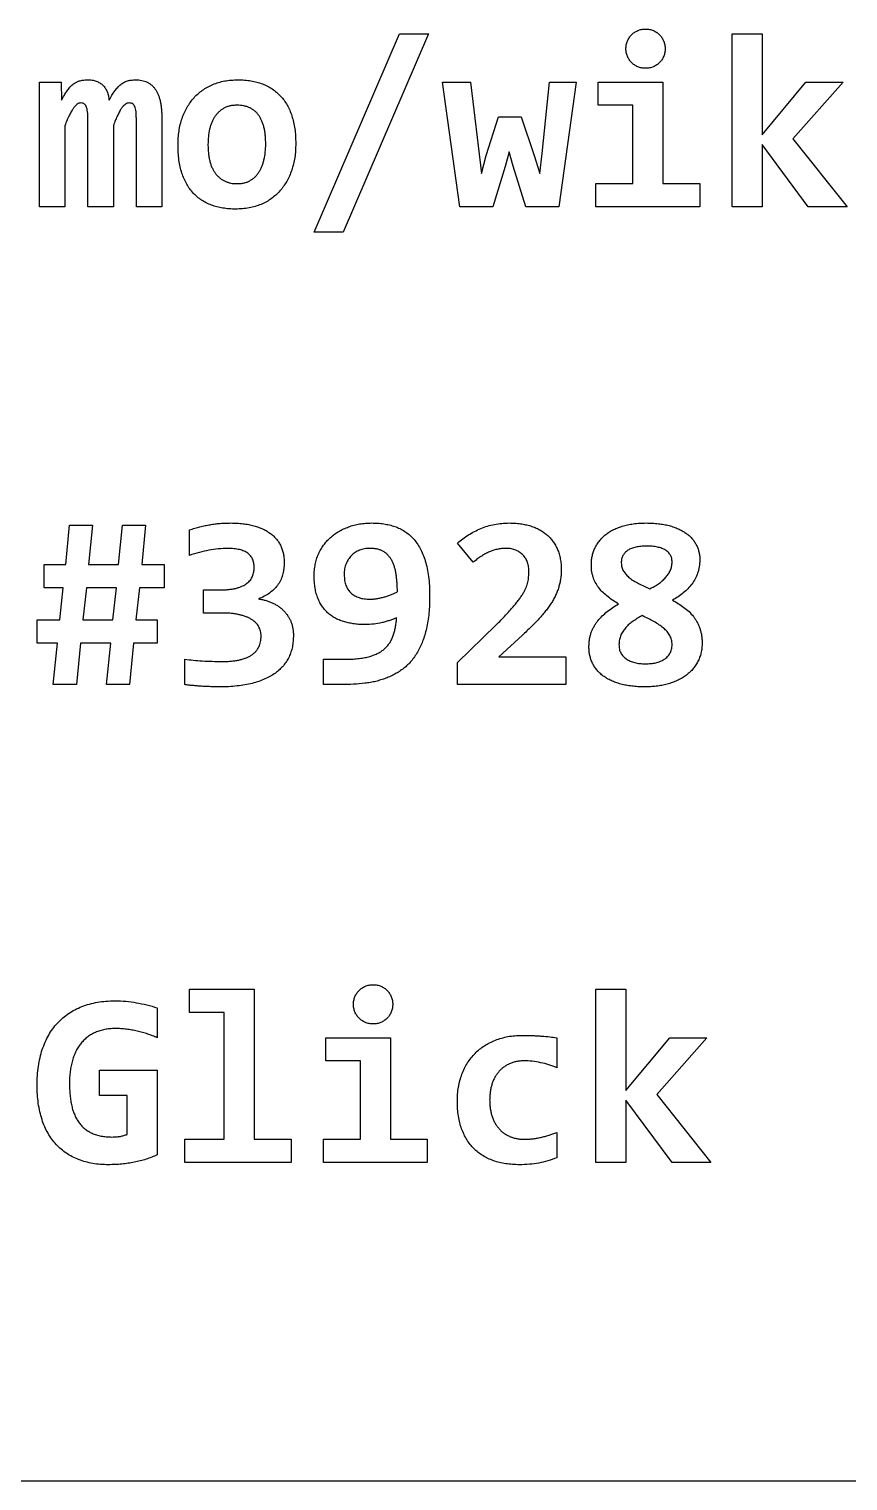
# Model space of a CAD drawing. Header units: inches. Extents: x -5.1 to 5.1, y -2.5 to 2.
# Drawn here: x 1.707 to 2.35, y -1.954 to -0.815 of the extents above; entities that cross this region are included whole.
import ezdxf

# ---------------------------------------------------------------- set-up
doc = ezdxf.new("R2010")
doc.units = ezdxf.units.IN
doc.header["$MEASUREMENT"] = 0

msp = doc.modelspace()

# ---------------------------------------------------------------- linework, layer by layer
at = {"color": 7, "linetype": 'Continuous', "lineweight": 25}
for p, q in [((1.9312, -0.974), (1.9982, -0.8182)), ((2.0209, -0.8182), (1.9538, -0.974)), ((1.9982, -0.8182), (2.0209, -0.8182)), ((2.2591, -0.954), (2.2591, -0.8182)), ((2.2591, -0.8182), (2.2826, -0.8182)), ((2.2826, -0.8182), (2.2826, -0.8977)), ((1.7156, -0.954), (1.7156, -0.8562)), ((1.7156, -0.8562), (1.7327, -0.8562)), ((1.7327, -0.8562), (1.733, -0.8705)), ((2.0453, -0.954), (2.0317, -0.8562)), ((2.0317, -0.8562), (2.0539, -0.8562)), ((2.0539, -0.8562), (2.0623, -0.9278)), ((2.1099, -0.9122), (2.1157, -0.8562)), ((2.1157, -0.8562), (2.1368, -0.8562)), ((2.1368, -0.8562), (2.1232, -0.954)), ((2.154, -0.8743), (2.154, -0.8562)), ((2.154, -0.8562), (2.2047, -0.8562)), ((2.2047, -0.8562), (2.2047, -0.9359)), ((2.2826, -0.8977), (2.317, -0.8562)), ((2.3462, -0.8562), (2.3068, -0.9008)), ((2.317, -0.8562), (2.3462, -0.8562)), ((2.1812, -0.8743), (2.154, -0.8743)), ((2.1812, -0.9359), (2.1812, -0.8743)), ((1.7536, -0.954), (1.7536, -0.8872)), ((1.7917, -0.954), (1.7917, -0.8872)), ((1.8116, -0.8839), (1.8116, -0.954)), ((2.0662, -0.9139), (2.0758, -0.8834)), ((2.0758, -0.8834), (2.0936, -0.8834)), ((2.0936, -0.8834), (2.1037, -0.9137)), ((1.7355, -0.8904), (1.7355, -0.954)), ((1.7736, -0.8904), (1.7736, -0.954)), ((2.0842, -0.911), (2.0811, -0.9224)), ((2.0873, -0.9221), (2.0842, -0.911)), ((2.3188, -0.954), (2.2826, -0.9052)), ((2.2826, -0.9052), (2.2826, -0.954)), ((2.3068, -0.9008), (2.3493, -0.954)), ((2.0623, -0.9278), (2.0662, -0.9139)), ((2.0811, -0.9224), (2.0713, -0.954)), ((2.0973, -0.954), (2.0873, -0.9221)), ((2.1037, -0.9137), (2.1081, -0.928)), ((2.1081, -0.928), (2.1099, -0.9122)), ((2.1522, -0.954), (2.1522, -0.9359)), ((2.1522, -0.9359), (2.1812, -0.9359)), ((2.2047, -0.9359), (2.2337, -0.9359)), ((2.2337, -0.9359), (2.2337, -0.954)), ((1.7355, -0.954), (1.7156, -0.954)), ((1.7736, -0.954), (1.7536, -0.954)), ((1.8116, -0.954), (1.7917, -0.954)), ((2.0713, -0.954), (2.0453, -0.954)), ((2.1232, -0.954), (2.0973, -0.954)), ((2.2337, -0.954), (2.1522, -0.954)), ((2.2826, -0.954), (2.2591, -0.954)), ((2.3493, -0.954), (2.3188, -0.954)), ((1.9538, -0.974), (1.9312, -0.974)), ((1.7362, -1.2348), (1.7391, -1.204)), ((1.7391, -1.204), (1.7572, -1.204)), ((1.7572, -1.204), (1.7542, -1.2348)), ((1.7777, -1.2348), (1.7808, -1.204)), ((1.7808, -1.204), (1.7989, -1.204)), ((1.7989, -1.204), (1.7958, -1.2348)), ((1.8333, -1.2276), (1.8333, -1.2077)), ((2.0559, -1.233), (2.0435, -1.218)), ((1.7192, -1.253), (1.7192, -1.2348)), ((1.7192, -1.2348), (1.7362, -1.2348)), ((1.7542, -1.2348), (1.7777, -1.2348)), ((1.7958, -1.2348), (1.8134, -1.2348)), ((1.8134, -1.2348), (1.8134, -1.253)), ((1.7343, -1.253), (1.7192, -1.253)), ((1.7315, -1.2783), (1.7343, -1.253)), ((1.7524, -1.253), (1.7497, -1.2783)), ((1.776, -1.253), (1.7524, -1.253)), ((1.7732, -1.2783), (1.776, -1.253)), ((1.7941, -1.253), (1.7913, -1.2783)), ((1.8134, -1.253), (1.7941, -1.253)), ((1.8442, -1.2729), (1.8442, -1.2548)), ((1.8442, -1.2548), (1.8574, -1.2548)), ((1.8583, -1.2729), (1.8442, -1.2729)), ((1.7138, -1.2964), (1.7138, -1.2783)), ((1.7138, -1.2783), (1.7315, -1.2783)), ((1.7497, -1.2783), (1.7732, -1.2783)), ((1.7913, -1.2783), (1.808, -1.2783)), ((1.808, -1.2783), (1.808, -1.2964)), ((1.9956, -1.2789), (1.9958, -1.2765)), ((2.0435, -1.3116), (2.0736, -1.2824)), ((1.7298, -1.2964), (1.7138, -1.2964)), ((1.7264, -1.329), (1.7298, -1.2964)), ((1.7478, -1.2964), (1.7446, -1.329)), ((1.7715, -1.2964), (1.7478, -1.2964)), ((1.7681, -1.329), (1.7715, -1.2964)), ((1.7895, -1.2964), (1.7862, -1.329)), ((1.808, -1.2964), (1.7895, -1.2964)), ((2.0945, -1.2903), (2.0761, -1.3073)), ((1.8297, -1.329), (1.8297, -1.3091)), ((1.9384, -1.329), (1.9384, -1.3091)), ((1.9384, -1.3091), (1.9553, -1.3091)), ((2.0761, -1.3073), (2.1286, -1.3073)), ((2.1286, -1.3073), (2.1286, -1.329)), ((2.0435, -1.329), (2.0435, -1.3116)), ((1.7446, -1.329), (1.7264, -1.329)), ((1.7862, -1.329), (1.7681, -1.329)), ((1.9528, -1.329), (1.9384, -1.329)), ((2.1286, -1.329), (2.0435, -1.329)), ((1.8333, -1.5863), (1.8333, -1.5682)), ((1.8333, -1.5682), (1.8841, -1.5682)), ((1.8841, -1.5682), (1.8841, -1.6859)), ((2.1522, -1.704), (2.1522, -1.5682)), ((2.1522, -1.5682), (2.1757, -1.5682)), ((2.1757, -1.5682), (2.1757, -1.6477)), ((1.808, -1.5827), (1.808, -1.6062)), ((1.8605, -1.5863), (1.8333, -1.5863)), ((1.8605, -1.6859), (1.8605, -1.5863)), ((1.9402, -1.6243), (1.9402, -1.6062)), ((1.9402, -1.6062), (1.9909, -1.6062)), ((1.9909, -1.6062), (1.9909, -1.6859)), ((2.1214, -1.6062), (2.1214, -1.6298)), ((2.1757, -1.6477), (2.2101, -1.6062)), ((2.2393, -1.6062), (2.1999, -1.6508)), ((2.2101, -1.6062), (2.2393, -1.6062)), ((1.9674, -1.6243), (1.9402, -1.6243)), ((1.9674, -1.6859), (1.9674, -1.6243)), ((1.7627, -1.6515), (1.7627, -1.6316)), ((1.7627, -1.6316), (1.808, -1.6316)), ((1.808, -1.6316), (1.808, -1.698)), ((1.7844, -1.6515), (1.7627, -1.6515)), ((1.7844, -1.6821), (1.7844, -1.6515)), ((2.1999, -1.6508), (2.2424, -1.704)), ((2.212, -1.704), (2.1757, -1.6552)), ((2.1757, -1.6552), (2.1757, -1.704)), ((1.8297, -1.704), (1.8297, -1.6859)), ((1.8297, -1.6859), (1.8605, -1.6859)), ((1.8841, -1.6859), (1.913, -1.6859)), ((1.913, -1.6859), (1.913, -1.704)), ((1.9384, -1.704), (1.9384, -1.6859)), ((1.9384, -1.6859), (1.9674, -1.6859)), ((1.9909, -1.6859), (2.0199, -1.6859)), ((2.0199, -1.6859), (2.0199, -1.704)), ((2.1214, -1.6805), (2.1214, -1.7004)), ((1.913, -1.704), (1.8297, -1.704)), ((2.0199, -1.704), (1.9384, -1.704)), ((2.1757, -1.704), (2.1522, -1.704)), ((2.2424, -1.704), (2.212, -1.704)), ((-5.1181, -1.954), (5.1181, -1.954))]:
    msp.add_line(p, q, dxfattribs=at)
for points, knots in [([(2.1757, -0.83), (2.1758, -0.829), (2.1759, -0.8269), (2.1768, -0.824), (2.1782, -0.8213), (2.18, -0.819), (2.1824, -0.8171), (2.185, -0.8157), (2.188, -0.8147), (2.1901, -0.8146), (2.1912, -0.8146)], [0, 0, 0, 0, 0.128577, 0.252675, 0.375042, 0.495938, 0.618304, 0.741218, 0.868996, 1, 1, 1, 1]), ([(2.1912, -0.8146), (2.1922, -0.8146), (2.1943, -0.8147), (2.1973, -0.8157), (2.1999, -0.8171), (2.2022, -0.819), (2.2041, -0.8213), (2.2054, -0.824), (2.2064, -0.8269), (2.2065, -0.829), (2.2065, -0.83)], [0, 0, 0, 0, 0.131581, 0.256572, 0.380027, 0.501141, 0.623305, 0.746211, 0.870857, 1, 1, 1, 1]), ([(2.1912, -0.8453), (2.1901, -0.8453), (2.188, -0.8452), (2.185, -0.8443), (2.1824, -0.8428), (2.18, -0.841), (2.1782, -0.8386), (2.1768, -0.836), (2.1759, -0.8331), (2.1758, -0.831), (2.1757, -0.83)], [0, 0, 0, 0, 0.1314396, 0.2593073, 0.3831869, 0.5044849, 0.6248743, 0.7476478, 0.872159, 1, 1, 1, 1]), ([(2.2065, -0.83), (2.2065, -0.831), (2.2064, -0.8331), (2.2054, -0.836), (2.2041, -0.8387), (2.2022, -0.8409), (2.1999, -0.8428), (2.1973, -0.8443), (2.1943, -0.8452), (2.1922, -0.8453), (2.1912, -0.8453)], [0, 0, 0, 0, 0.12841, 0.253475, 0.376795, 0.498463, 0.61848, 0.74291, 0.867976, 1, 1, 1, 1]), ([(1.733, -0.8705), (1.7337, -0.8691), (1.735, -0.8666), (1.7371, -0.8632), (1.7393, -0.8603), (1.7416, -0.8581), (1.7441, -0.8564), (1.7468, -0.8552), (1.7498, -0.8545), (1.7519, -0.8545), (1.753, -0.8544)], [0, 0, 0, 0, 0.165008, 0.310217, 0.439364, 0.557353, 0.66628, 0.771185, 0.880546, 1, 1, 1, 1]), ([(1.753, -0.8544), (1.7543, -0.8544), (1.7567, -0.8545), (1.7601, -0.8553), (1.763, -0.8567), (1.7654, -0.8586), (1.7674, -0.8609), (1.7688, -0.8637), (1.7698, -0.867), (1.77, -0.8693), (1.7702, -0.8705)], [0, 0, 0, 0, 0.144906, 0.274794, 0.393133, 0.507545, 0.620955, 0.738326, 0.863684, 1, 1, 1, 1]), ([(1.7702, -0.8705), (1.7709, -0.8691), (1.7723, -0.8666), (1.7746, -0.8632), (1.7769, -0.8604), (1.7793, -0.8581), (1.7818, -0.8563), (1.7846, -0.8552), (1.7877, -0.8545), (1.7898, -0.8545), (1.7909, -0.8544)], [0, 0, 0, 0, 0.165351, 0.310595, 0.439879, 0.557136, 0.665716, 0.771469, 0.881764, 1, 1, 1, 1]), ([(1.7909, -0.8544), (1.7918, -0.8544), (1.7934, -0.8545), (1.7958, -0.8548), (1.798, -0.8554), (1.8001, -0.8562), (1.802, -0.8573), (1.8037, -0.8586), (1.8052, -0.8601), (1.8066, -0.8619), (1.8078, -0.8639), (1.8088, -0.8661), (1.8097, -0.8685), (1.8104, -0.8712), (1.8109, -0.874), (1.8113, -0.8771), (1.8115, -0.8805), (1.8116, -0.8828), (1.8116, -0.8839)], [0, 0, 0, 0, 0.062149, 0.121369, 0.177094, 0.230642, 0.282839, 0.334579, 0.386776, 0.440868, 0.497184, 0.555822, 0.618887, 0.685322, 0.757027, 0.83284, 0.913742, 1, 1, 1, 1]), ([(1.8243, -0.9057), (1.8243, -0.9038), (1.8244, -0.9001), (1.825, -0.8947), (1.826, -0.8895), (1.8274, -0.8847), (1.8292, -0.8801), (1.8314, -0.8759), (1.8339, -0.872), (1.8368, -0.8684), (1.84, -0.8652), (1.8435, -0.8625), (1.8474, -0.86), (1.8517, -0.858), (1.8562, -0.8564), (1.861, -0.8552), (1.8661, -0.8545), (1.8696, -0.8545), (1.8714, -0.8544)], [0, 0, 0, 0, 0.072058, 0.140928, 0.207308, 0.271804, 0.334188, 0.394414, 0.453043, 0.510629, 0.567916, 0.625392, 0.683139, 0.742725, 0.803883, 0.8665, 0.931886, 1, 1, 1, 1]), ([(1.8714, -0.8544), (1.8731, -0.8544), (1.8765, -0.8545), (1.8815, -0.8551), (1.8861, -0.8561), (1.8905, -0.8575), (1.8945, -0.8593), (1.8983, -0.8615), (1.9017, -0.8641), (1.9048, -0.8671), (1.9076, -0.8704), (1.91, -0.8742), (1.912, -0.8783), (1.9137, -0.8828), (1.915, -0.8877), (1.916, -0.8929), (1.9166, -0.8985), (1.9166, -0.9023), (1.9167, -0.9043)], [0, 0, 0, 0, 0.067958, 0.132642, 0.194611, 0.253903, 0.311238, 0.367638, 0.422927, 0.478784, 0.53516, 0.593104, 0.652853, 0.715229, 0.780681, 0.849739, 0.922452, 1, 1, 1, 1]), ([(1.7479, -0.8725), (1.7474, -0.8726), (1.7465, -0.8727), (1.7451, -0.8736), (1.7437, -0.8749), (1.7422, -0.8767), (1.7406, -0.8791), (1.7389, -0.8822), (1.7372, -0.8861), (1.7361, -0.8889), (1.7355, -0.8904)], [0, 0, 0, 0, 0.0576834, 0.1269076, 0.2123994, 0.3158832, 0.4420873, 0.5978795, 0.784088, 1, 1, 1, 1]), ([(1.7536, -0.8872), (1.7536, -0.8861), (1.7536, -0.8839), (1.7535, -0.8809), (1.7532, -0.8784), (1.7527, -0.8763), (1.7521, -0.8746), (1.751, -0.8734), (1.7496, -0.8726), (1.7485, -0.8726), (1.7479, -0.8725)], [0, 0, 0, 0, 0.196022, 0.364898, 0.508778, 0.629193, 0.729185, 0.815639, 0.901163, 1, 1, 1, 1]), ([(1.786, -0.8725), (1.7855, -0.8726), (1.7844, -0.8727), (1.7829, -0.8736), (1.7814, -0.8749), (1.7799, -0.8767), (1.7784, -0.8791), (1.7769, -0.8823), (1.7752, -0.8861), (1.7741, -0.8889), (1.7736, -0.8904)], [0, 0, 0, 0, 0.065798, 0.138851, 0.224592, 0.326442, 0.45028, 0.603069, 0.786762, 1, 1, 1, 1]), ([(1.7917, -0.8872), (1.7917, -0.8861), (1.7916, -0.8839), (1.7915, -0.8809), (1.7913, -0.8784), (1.7908, -0.8763), (1.7901, -0.8746), (1.7891, -0.8734), (1.7877, -0.8726), (1.7866, -0.8726), (1.786, -0.8725)], [0, 0, 0, 0, 0.1965097, 0.3658058, 0.510044, 0.6307577, 0.7309988, 0.8165991, 0.9009171, 1, 1, 1, 1]), ([(1.8707, -0.8743), (1.8697, -0.8744), (1.8678, -0.8744), (1.865, -0.8749), (1.8625, -0.8756), (1.8602, -0.8767), (1.8582, -0.878), (1.8563, -0.8796), (1.8546, -0.8813), (1.8531, -0.8834), (1.8518, -0.8855), (1.8507, -0.8879), (1.8498, -0.8905), (1.8488, -0.8941), (1.848, -0.899), (1.8479, -0.903), (1.8478, -0.9051)], [0, 0, 0, 0, 0.068134, 0.131821, 0.192056, 0.249735, 0.306198, 0.361916, 0.418375, 0.475965, 0.534659, 0.594669, 0.657398, 0.722482, 0.857817, 1, 1, 1, 1]), ([(1.8931, -0.9049), (1.8931, -0.9036), (1.8931, -0.9013), (1.8928, -0.8978), (1.8924, -0.8946), (1.8918, -0.8916), (1.8909, -0.8889), (1.89, -0.8863), (1.8888, -0.8841), (1.8875, -0.882), (1.886, -0.8802), (1.8843, -0.8786), (1.8824, -0.8773), (1.8804, -0.8762), (1.8782, -0.8754), (1.8758, -0.8748), (1.8733, -0.8744), (1.8716, -0.8744), (1.8707, -0.8743)], [0, 0, 0, 0, 0.08536, 0.165715, 0.241194, 0.311617, 0.378077, 0.440006, 0.499016, 0.555459, 0.610007, 0.662955, 0.715228, 0.768091, 0.822338, 0.878539, 0.937583, 1, 1, 1, 1]), ([(1.8695, -0.9559), (1.8678, -0.9558), (1.8644, -0.9558), (1.8595, -0.9551), (1.8549, -0.9542), (1.8505, -0.9528), (1.8465, -0.951), (1.8428, -0.9489), (1.8393, -0.9463), (1.8362, -0.9433), (1.8335, -0.94), (1.831, -0.9362), (1.829, -0.9321), (1.8273, -0.9275), (1.8259, -0.9226), (1.825, -0.9173), (1.8244, -0.9116), (1.8243, -0.9077), (1.8243, -0.9057)], [0, 0, 0, 0, 0.067324, 0.13139, 0.192602, 0.251663, 0.308773, 0.364449, 0.419593, 0.474977, 0.531132, 0.58854, 0.648549, 0.711155, 0.777156, 0.847029, 0.921286, 1, 1, 1, 1]), ([(1.8478, -0.9051), (1.8478, -0.9063), (1.8479, -0.9087), (1.8482, -0.9122), (1.8486, -0.9155), (1.8493, -0.9185), (1.8501, -0.9213), (1.8512, -0.9238), (1.8524, -0.9261), (1.8539, -0.9282), (1.8555, -0.93), (1.8572, -0.9316), (1.8591, -0.933), (1.8612, -0.934), (1.8633, -0.9349), (1.8657, -0.9355), (1.8681, -0.9359), (1.8698, -0.9359), (1.8707, -0.9359)], [0, 0, 0, 0, 0.0853614, 0.1658086, 0.2414461, 0.3122469, 0.3790126, 0.4420547, 0.5017959, 0.5598072, 0.6152067, 0.6696324, 0.7224153, 0.7754509, 0.8286782, 0.8833567, 0.9406615, 1, 1, 1, 1]), ([(1.9167, -0.9043), (1.9166, -0.9062), (1.9166, -0.9099), (1.916, -0.9153), (1.9149, -0.9204), (1.9136, -0.9253), (1.9118, -0.9299), (1.9097, -0.9342), (1.9071, -0.9381), (1.9043, -0.9417), (1.9011, -0.9449), (1.8976, -0.9477), (1.8937, -0.9502), (1.8895, -0.9522), (1.8849, -0.9539), (1.8801, -0.955), (1.8749, -0.9557), (1.8714, -0.9558), (1.8695, -0.9559)], [0, 0, 0, 0, 0.071463, 0.13971, 0.206293, 0.270478, 0.332859, 0.393047, 0.451786, 0.509517, 0.566616, 0.623786, 0.681838, 0.741386, 0.802343, 0.865103, 0.931034, 1, 1, 1, 1]), ([(1.8707, -0.9359), (1.8716, -0.9359), (1.8734, -0.9359), (1.8761, -0.9354), (1.8785, -0.9347), (1.8808, -0.9336), (1.8828, -0.9323), (1.8847, -0.9308), (1.8863, -0.929), (1.8878, -0.927), (1.8891, -0.9248), (1.8901, -0.9224), (1.8911, -0.9199), (1.892, -0.9161), (1.8929, -0.9111), (1.8931, -0.907), (1.8931, -0.9049)], [0, 0, 0, 0, 0.065582, 0.126747, 0.185595, 0.24246, 0.298423, 0.354279, 0.409443, 0.466172, 0.524588, 0.584976, 0.64838, 0.714158, 0.853069, 1, 1, 1, 1]), ([(1.8333, -1.2077), (1.8347, -1.2072), (1.8374, -1.2063), (1.8415, -1.2052), (1.8455, -1.2043), (1.8494, -1.2035), (1.8534, -1.2029), (1.8574, -1.2025), (1.8615, -1.2023), (1.8643, -1.2023), (1.8657, -1.2022)], [0, 0, 0, 0, 0.134418, 0.260038, 0.382517, 0.504104, 0.625664, 0.747333, 0.872031, 1, 1, 1, 1]), ([(1.8657, -1.2022), (1.8674, -1.2023), (1.8706, -1.2023), (1.8753, -1.2027), (1.8797, -1.2034), (1.8837, -1.2044), (1.8875, -1.2055), (1.891, -1.2069), (1.8941, -1.2086), (1.8969, -1.2105), (1.8995, -1.2126), (1.9017, -1.2149), (1.9035, -1.2175), (1.905, -1.2203), (1.9062, -1.2232), (1.907, -1.2264), (1.9075, -1.2297), (1.9076, -1.2319), (1.9076, -1.2331)], [0, 0, 0, 0, 0.0852793, 0.1655108, 0.2405743, 0.3113647, 0.3785371, 0.4415915, 0.502133, 0.5594368, 0.6148117, 0.6689861, 0.7221732, 0.7758313, 0.8298492, 0.8846367, 0.9411723, 1, 1, 1, 1]), ([(1.9312, -1.2438), (1.9312, -1.2422), (1.9312, -1.2392), (1.932, -1.2349), (1.9329, -1.2307), (1.9344, -1.2267), (1.9363, -1.223), (1.9385, -1.2196), (1.941, -1.2165), (1.9438, -1.2136), (1.947, -1.211), (1.9504, -1.2088), (1.9542, -1.2068), (1.9582, -1.2052), (1.9624, -1.2039), (1.9668, -1.2029), (1.9715, -1.2024), (1.9746, -1.2023), (1.9763, -1.2022)], [0, 0, 0, 0, 0.066317, 0.130394, 0.192675, 0.253748, 0.313928, 0.372602, 0.431151, 0.489348, 0.548415, 0.608108, 0.669038, 0.731779, 0.796345, 0.862451, 0.929983, 1, 1, 1, 1]), ([(1.9763, -1.2022), (1.9779, -1.2023), (1.981, -1.2023), (1.9857, -1.2028), (1.9901, -1.2037), (1.9944, -1.2049), (1.9984, -1.2065), (2.0022, -1.2087), (2.0057, -1.2113), (2.0089, -1.2144), (2.0118, -1.218), (2.0144, -1.2222), (2.0166, -1.2269), (2.0184, -1.2321), (2.0199, -1.238), (2.021, -1.2445), (2.0216, -1.2517), (2.0217, -1.2567), (2.0217, -1.2593)], [0, 0, 0, 0, 0.057615, 0.113495, 0.167365, 0.220216, 0.272042, 0.323758, 0.375308, 0.428485, 0.483655, 0.541458, 0.603579, 0.669788, 0.741504, 0.820127, 0.906141, 1, 1, 1, 1]), ([(2.0435, -1.218), (2.0449, -1.2168), (2.0476, -1.2145), (2.0521, -1.2115), (2.0569, -1.2088), (2.0619, -1.2065), (2.0671, -1.2045), (2.0726, -1.2032), (2.0783, -1.2024), (2.0822, -1.2023), (2.0842, -1.2022)], [0, 0, 0, 0, 0.121427, 0.242898, 0.365395, 0.488632, 0.613515, 0.739592, 0.867859, 1, 1, 1, 1]), ([(2.0842, -1.2022), (2.0857, -1.2023), (2.0886, -1.2023), (2.0929, -1.2028), (2.097, -1.2035), (2.1009, -1.2045), (2.1045, -1.2058), (2.1079, -1.2074), (2.111, -1.2093), (2.1138, -1.2114), (2.1163, -1.2139), (2.1186, -1.2166), (2.1205, -1.2197), (2.1221, -1.223), (2.1235, -1.2265), (2.1243, -1.2304), (2.1249, -1.2345), (2.125, -1.2373), (2.125, -1.2388)], [0, 0, 0, 0, 0.072467, 0.1420921, 0.2087508, 0.2728384, 0.3347989, 0.3947109, 0.4527582, 0.5096134, 0.5659922, 0.6226281, 0.6803814, 0.7392593, 0.8003632, 0.8635655, 0.9297932, 1, 1, 1, 1]), ([(2.1486, -1.235), (2.1486, -1.2338), (2.1486, -1.2317), (2.1492, -1.2284), (2.15, -1.2253), (2.1512, -1.2222), (2.1527, -1.2194), (2.1546, -1.2166), (2.1568, -1.2141), (2.1593, -1.2117), (2.1621, -1.2096), (2.1653, -1.2077), (2.1689, -1.2061), (2.1728, -1.2047), (2.177, -1.2036), (2.1816, -1.2028), (2.1866, -1.2023), (2.19, -1.2023), (2.1917, -1.2022)], [0, 0, 0, 0, 0.054508, 0.108206, 0.161134, 0.214616, 0.268314, 0.322255, 0.37701, 0.432974, 0.491506, 0.551991, 0.616105, 0.683802, 0.755581, 0.832073, 0.913415, 1, 1, 1, 1]), ([(2.1917, -1.2022), (2.1933, -1.2023), (2.1965, -1.2023), (2.2011, -1.2027), (2.2054, -1.2033), (2.2095, -1.2042), (2.2133, -1.2054), (2.2168, -1.2067), (2.2199, -1.2083), (2.2227, -1.2101), (2.2253, -1.212), (2.2275, -1.2142), (2.2294, -1.2166), (2.2309, -1.2192), (2.2322, -1.2219), (2.233, -1.2248), (2.2336, -1.2278), (2.2337, -1.2298), (2.2337, -1.2309)], [0, 0, 0, 0, 0.085567, 0.166385, 0.243322, 0.316191, 0.385255, 0.450733, 0.512114, 0.570887, 0.627193, 0.681696, 0.734818, 0.787268, 0.839123, 0.89166, 0.944722, 1, 1, 1, 1]), ([(1.8635, -1.2222), (1.8609, -1.2222), (1.8559, -1.2224), (1.8485, -1.2236), (1.8409, -1.2253), (1.8359, -1.2268), (1.8333, -1.2276)], [0, 0, 0, 0, 0.24448, 0.4887, 0.738375, 1, 1, 1, 1]), ([(1.8841, -1.2371), (1.884, -1.2359), (1.8839, -1.2337), (1.883, -1.2306), (1.8813, -1.228), (1.8794, -1.2262), (1.8777, -1.225), (1.8761, -1.2243), (1.8744, -1.2236), (1.8726, -1.2231), (1.8705, -1.2227), (1.8683, -1.2224), (1.8659, -1.2222), (1.8643, -1.2222), (1.8635, -1.2222)], [0, 0, 0, 0, 0.118834, 0.227417, 0.331092, 0.436926, 0.49335, 0.551526, 0.614374, 0.680609, 0.752542, 0.829586, 0.911952, 1, 1, 1, 1]), ([(1.9751, -1.2222), (1.9744, -1.2222), (1.9729, -1.2222), (1.9707, -1.2225), (1.9686, -1.223), (1.9661, -1.2238), (1.9632, -1.2253), (1.9602, -1.2277), (1.9578, -1.2307), (1.9563, -1.2337), (1.9555, -1.2362), (1.955, -1.2383), (1.9547, -1.2404), (1.9547, -1.2419), (1.9547, -1.2427)], [0, 0, 0, 0, 0.069619, 0.136281, 0.201463, 0.264713, 0.384892, 0.50115, 0.616863, 0.737425, 0.799578, 0.863719, 0.930381, 1, 1, 1, 1]), ([(1.9964, -1.2561), (1.9964, -1.2547), (1.9964, -1.2522), (1.9961, -1.2484), (1.9958, -1.2449), (1.9953, -1.2416), (1.9947, -1.2386), (1.9939, -1.2358), (1.9929, -1.2332), (1.9917, -1.231), (1.9904, -1.2289), (1.9888, -1.2271), (1.9871, -1.2256), (1.9851, -1.2243), (1.983, -1.2233), (1.9805, -1.2227), (1.9779, -1.2222), (1.9761, -1.2222), (1.9751, -1.2222)], [0, 0, 0, 0, 0.087594, 0.170359, 0.247744, 0.319955, 0.387811, 0.451295, 0.51128, 0.567119, 0.620529, 0.672012, 0.722208, 0.773041, 0.825016, 0.879282, 0.937185, 1, 1, 1, 1]), ([(2.0818, -1.2222), (2.0806, -1.2222), (2.0782, -1.2223), (2.0746, -1.2228), (2.0712, -1.2238), (2.068, -1.2251), (2.0648, -1.2267), (2.0618, -1.2286), (2.0588, -1.2307), (2.0569, -1.2322), (2.0559, -1.233)], [0, 0, 0, 0, 0.127552, 0.251408, 0.373334, 0.495622, 0.618372, 0.743337, 0.870165, 1, 1, 1, 1]), ([(2.0996, -1.2403), (2.0996, -1.2391), (2.0995, -1.2367), (2.0986, -1.2333), (2.0972, -1.2301), (2.0952, -1.2274), (2.0926, -1.2252), (2.09, -1.2238), (2.0877, -1.2229), (2.0859, -1.2225), (2.0839, -1.2222), (2.0825, -1.2222), (2.0818, -1.2222)], [0, 0, 0, 0, 0.125905, 0.249354, 0.368774, 0.484605, 0.600825, 0.723794, 0.788813, 0.855932, 0.925817, 1, 1, 1, 1]), ([(2.1919, -1.2203), (2.1904, -1.2204), (2.1876, -1.2204), (2.1836, -1.2211), (2.1802, -1.2221), (2.1773, -1.2235), (2.1749, -1.2254), (2.1733, -1.2278), (2.1722, -1.2305), (2.1721, -1.2325), (2.1721, -1.2336)], [0, 0, 0, 0, 0.16652, 0.314694, 0.44691, 0.566041, 0.675237, 0.778055, 0.884652, 1, 1, 1, 1]), ([(2.212, -1.2328), (2.2119, -1.2318), (2.2118, -1.2299), (2.2107, -1.2274), (2.2091, -1.2251), (2.2067, -1.2234), (2.2038, -1.222), (2.2003, -1.221), (2.1963, -1.2204), (2.1934, -1.2204), (2.1919, -1.2203)], [0, 0, 0, 0, 0.10861, 0.209852, 0.31141, 0.419609, 0.539616, 0.674271, 0.827724, 1, 1, 1, 1]), ([(1.8574, -1.2548), (1.8587, -1.2548), (1.861, -1.2547), (1.8644, -1.2544), (1.8675, -1.254), (1.8702, -1.2534), (1.8727, -1.2526), (1.8749, -1.2517), (1.8768, -1.2508), (1.8784, -1.2496), (1.8799, -1.2484), (1.8811, -1.247), (1.8821, -1.2455), (1.883, -1.2434), (1.8839, -1.2406), (1.884, -1.2383), (1.8841, -1.2371)], [0, 0, 0, 0, 0.102414, 0.196528, 0.281749, 0.358725, 0.429176, 0.494347, 0.553428, 0.608494, 0.66055, 0.7104, 0.758958, 0.806506, 0.902704, 1, 1, 1, 1]), ([(1.9076, -1.2331), (1.9076, -1.234), (1.9076, -1.2358), (1.9073, -1.2384), (1.9069, -1.2409), (1.9063, -1.2432), (1.9056, -1.2454), (1.9047, -1.2475), (1.9036, -1.2494), (1.9019, -1.2518), (1.8995, -1.2546), (1.896, -1.2574), (1.892, -1.2599), (1.889, -1.2612), (1.8875, -1.2618)], [0, 0, 0, 0, 0.0729892, 0.1417648, 0.2087825, 0.2724456, 0.3342832, 0.3935423, 0.4527871, 0.510582, 0.6266942, 0.7447557, 0.8687256, 1, 1, 1, 1]), ([(2.0736, -1.2824), (2.075, -1.2811), (2.0776, -1.2785), (2.0811, -1.2748), (2.0843, -1.2714), (2.0871, -1.2682), (2.0896, -1.2652), (2.0917, -1.2625), (2.0935, -1.2599), (2.0951, -1.2574), (2.0964, -1.2551), (2.0974, -1.2529), (2.0982, -1.2507), (2.099, -1.248), (2.0995, -1.2445), (2.0996, -1.2417), (2.0996, -1.2403)], [0, 0, 0, 0, 0.111525, 0.213249, 0.30519, 0.387419, 0.462011, 0.530542, 0.593099, 0.649492, 0.701436, 0.749648, 0.794107, 0.835605, 0.917136, 1, 1, 1, 1]), ([(2.125, -1.2388), (2.125, -1.24), (2.125, -1.2424), (2.1245, -1.2459), (2.1239, -1.2494), (2.123, -1.2527), (2.1219, -1.2559), (2.1205, -1.2591), (2.1189, -1.2622), (2.1171, -1.2653), (2.115, -1.2683), (2.1127, -1.2713), (2.1102, -1.2744), (2.1075, -1.2775), (2.1045, -1.2805), (2.1014, -1.2838), (2.098, -1.287), (2.0957, -1.2892), (2.0945, -1.2903)], [0, 0, 0, 0, 0.0591085, 0.1167147, 0.1730394, 0.2281502, 0.2830492, 0.3384352, 0.3951755, 0.453065, 0.5125114, 0.5739737, 0.6377769, 0.7042605, 0.7732585, 0.8454824, 0.9212731, 1, 1, 1, 1]), ([(2.17, -1.2657), (2.1686, -1.2648), (2.1658, -1.2632), (2.1617, -1.2603), (2.158, -1.2572), (2.1548, -1.2537), (2.1522, -1.2497), (2.1504, -1.2461), (2.1495, -1.2429), (2.1489, -1.2404), (2.1486, -1.2377), (2.1486, -1.2359), (2.1486, -1.235)], [0, 0, 0, 0, 0.126501, 0.250755, 0.372508, 0.49205, 0.6117, 0.732675, 0.795583, 0.860691, 0.9284, 1, 1, 1, 1]), ([(2.1721, -1.2336), (2.1721, -1.2342), (2.1722, -1.2353), (2.1725, -1.237), (2.173, -1.2385), (2.1741, -1.2405), (2.1759, -1.2428), (2.1786, -1.2454), (2.1819, -1.2477), (2.1858, -1.2499), (2.19, -1.2519), (2.193, -1.2532), (2.1945, -1.2539)], [0, 0, 0, 0, 0.055002, 0.107265, 0.158779, 0.21065, 0.317419, 0.433271, 0.559033, 0.696621, 0.844306, 1, 1, 1, 1]), ([(2.1945, -1.2539), (2.1956, -1.2533), (2.198, -1.252), (2.2013, -1.25), (2.2043, -1.2477), (2.2068, -1.2452), (2.209, -1.2425), (2.2106, -1.2396), (2.2118, -1.2363), (2.2119, -1.234), (2.212, -1.2328)], [0, 0, 0, 0, 0.1389373, 0.2739591, 0.4032024, 0.5257606, 0.6436624, 0.7593978, 0.8770514, 1, 1, 1, 1]), ([(2.2337, -1.2309), (2.2337, -1.2318), (2.2336, -1.2337), (2.2333, -1.2364), (2.2328, -1.2391), (2.2318, -1.2423), (2.2302, -1.2461), (2.2276, -1.2502), (2.2244, -1.2539), (2.2208, -1.2572), (2.2167, -1.2601), (2.2139, -1.2619), (2.2124, -1.2628)], [0, 0, 0, 0, 0.070784, 0.139146, 0.204107, 0.267694, 0.389713, 0.509002, 0.627722, 0.749679, 0.873352, 1, 1, 1, 1]), ([(1.9714, -1.2819), (1.9699, -1.2819), (1.9671, -1.2819), (1.9629, -1.2815), (1.9589, -1.2808), (1.9551, -1.2799), (1.9515, -1.2788), (1.9482, -1.2772), (1.9451, -1.2754), (1.9423, -1.2733), (1.9398, -1.2708), (1.9375, -1.2679), (1.9356, -1.2648), (1.934, -1.2613), (1.9327, -1.2574), (1.9318, -1.2532), (1.9312, -1.2486), (1.9312, -1.2454), (1.9312, -1.2438)], [0, 0, 0, 0, 0.069132, 0.135401, 0.199087, 0.260501, 0.319707, 0.376746, 0.432708, 0.488075, 0.543556, 0.59974, 0.657388, 0.71782, 0.781679, 0.849179, 0.921943, 1, 1, 1, 1]), ([(1.9547, -1.2427), (1.9547, -1.2434), (1.9548, -1.245), (1.955, -1.2472), (1.9554, -1.2493), (1.956, -1.2512), (1.9568, -1.2529), (1.9577, -1.2546), (1.9588, -1.256), (1.9605, -1.2577), (1.963, -1.2594), (1.9665, -1.261), (1.9705, -1.2618), (1.9734, -1.262), (1.9749, -1.262)], [0, 0, 0, 0, 0.074568, 0.144224, 0.210338, 0.272369, 0.332361, 0.38958, 0.446537, 0.50237, 0.615093, 0.732284, 0.859492, 1, 1, 1, 1]), ([(1.8875, -1.2618), (1.8885, -1.262), (1.8905, -1.2623), (1.8934, -1.263), (1.8962, -1.264), (1.8987, -1.2651), (1.9012, -1.2663), (1.9034, -1.2678), (1.9055, -1.2694), (1.9074, -1.2712), (1.9091, -1.2731), (1.9106, -1.2752), (1.9119, -1.2774), (1.913, -1.2797), (1.9138, -1.2822), (1.9144, -1.2848), (1.9148, -1.2876), (1.9148, -1.2895), (1.9149, -1.2904)], [0, 0, 0, 0, 0.070741, 0.139148, 0.205734, 0.270075, 0.332854, 0.393963, 0.453755, 0.513522, 0.572457, 0.631083, 0.689604, 0.748928, 0.808734, 0.87006, 0.933662, 1, 1, 1, 1]), ([(2.0217, -1.2593), (2.0217, -1.2617), (2.0217, -1.2663), (2.0212, -1.2729), (2.0205, -1.2791), (2.0193, -1.2848), (2.018, -1.2901), (2.0163, -1.295), (2.0145, -1.2995), (2.0123, -1.3035), (2.0099, -1.3072), (2.0073, -1.3106), (2.0045, -1.3137), (2.0014, -1.3163), (1.9982, -1.3187), (1.9947, -1.3207), (1.9912, -1.3226), (1.9874, -1.3241), (1.9835, -1.3254), (1.9794, -1.3266), (1.9752, -1.3274), (1.9694, -1.3283), (1.962, -1.3289), (1.9559, -1.329), (1.9528, -1.329)], [0, 0, 0, 0, 0.0624672, 0.1210936, 0.1757516, 0.226698, 0.2744955, 0.3196609, 0.3620378, 0.4025525, 0.4410648, 0.4784919, 0.5145817, 0.5502078, 0.585497, 0.6204468, 0.6559458, 0.6917574, 0.7279525, 0.7648339, 0.8024088, 0.8406605, 0.9191012, 1, 1, 1, 1]), ([(1.9749, -1.262), (1.9758, -1.262), (1.9776, -1.2619), (1.9804, -1.2616), (1.9833, -1.261), (1.9862, -1.2603), (1.989, -1.2594), (1.9917, -1.2584), (1.9942, -1.2573), (1.9957, -1.2565), (1.9964, -1.2561)], [0, 0, 0, 0, 0.119416, 0.24466, 0.376434, 0.509849, 0.64291, 0.77006, 0.890946, 1, 1, 1, 1]), ([(2.2124, -1.2628), (2.2139, -1.2637), (2.217, -1.2655), (2.2213, -1.2684), (2.2253, -1.2717), (2.2282, -1.2749), (2.2302, -1.2777), (2.2315, -1.2799), (2.2327, -1.2823), (2.2337, -1.2848), (2.2345, -1.2874), (2.2351, -1.2902), (2.2354, -1.2932), (2.2355, -1.2953), (2.2355, -1.2963)], [0, 0, 0, 0, 0.122396, 0.244454, 0.364465, 0.483711, 0.543583, 0.603483, 0.664669, 0.726963, 0.790847, 0.856772, 0.926941, 1, 1, 1, 1]), ([(1.8895, -1.2911), (1.8895, -1.2904), (1.8894, -1.2891), (1.8891, -1.2871), (1.8885, -1.2853), (1.8877, -1.2836), (1.8866, -1.2819), (1.8853, -1.2804), (1.8838, -1.2791), (1.882, -1.2778), (1.8799, -1.2767), (1.8776, -1.2757), (1.8751, -1.2749), (1.8722, -1.2741), (1.8692, -1.2736), (1.8658, -1.2731), (1.8622, -1.2729), (1.8596, -1.2729), (1.8583, -1.2729)], [0, 0, 0, 0, 0.049825, 0.098205, 0.146065, 0.193388, 0.241002, 0.289715, 0.340337, 0.394177, 0.451886, 0.513068, 0.580202, 0.651744, 0.729389, 0.812731, 0.903288, 1, 1, 1, 1]), ([(2.1467, -1.2995), (2.1468, -1.2984), (2.1468, -1.2964), (2.1471, -1.2935), (2.1477, -1.2907), (2.1485, -1.2881), (2.1496, -1.2857), (2.1507, -1.2833), (2.1521, -1.2811), (2.1541, -1.2783), (2.1571, -1.2751), (2.1611, -1.2716), (2.1654, -1.2685), (2.1685, -1.2666), (2.17, -1.2657)], [0, 0, 0, 0, 0.071394, 0.139918, 0.20488, 0.2672, 0.328224, 0.388818, 0.448766, 0.508728, 0.629239, 0.750788, 0.875043, 1, 1, 1, 1]), ([(2.1886, -1.2749), (2.1874, -1.2756), (2.1849, -1.2769), (2.1815, -1.2792), (2.1783, -1.2815), (2.1756, -1.2842), (2.1734, -1.2871), (2.1719, -1.2897), (2.1711, -1.292), (2.1706, -1.2938), (2.1703, -1.2957), (2.1703, -1.297), (2.1703, -1.2977)], [0, 0, 0, 0, 0.137002, 0.270558, 0.397738, 0.520543, 0.638535, 0.754919, 0.813642, 0.87337, 0.935618, 1, 1, 1, 1]), ([(2.212, -1.2977), (2.2119, -1.297), (2.2119, -1.2957), (2.2116, -1.2939), (2.2109, -1.2921), (2.2099, -1.2899), (2.208, -1.2873), (2.2051, -1.2845), (2.2016, -1.2819), (2.1975, -1.2795), (2.1932, -1.2772), (2.1902, -1.2757), (2.1886, -1.2749)], [0, 0, 0, 0, 0.0568708, 0.1112588, 0.1643427, 0.2173373, 0.3264768, 0.4428488, 0.5685782, 0.7051784, 0.8491273, 1, 1, 1, 1]), ([(1.9553, -1.3091), (1.9571, -1.3091), (1.9604, -1.3091), (1.9653, -1.3087), (1.9697, -1.3081), (1.9737, -1.3073), (1.9773, -1.3061), (1.9805, -1.3048), (1.9833, -1.3033), (1.9858, -1.3015), (1.988, -1.2994), (1.9899, -1.2971), (1.9914, -1.2947), (1.9927, -1.2919), (1.9937, -1.2889), (1.9946, -1.2858), (1.9952, -1.2824), (1.9955, -1.2801), (1.9956, -1.2789)], [0, 0, 0, 0, 0.092888, 0.177601, 0.255424, 0.325667, 0.390349, 0.450804, 0.50718, 0.56024, 0.611616, 0.662533, 0.713377, 0.765749, 0.820113, 0.877389, 0.93726, 1, 1, 1, 1]), ([(1.9958, -1.2765), (1.9949, -1.2769), (1.9932, -1.2777), (1.9904, -1.2787), (1.9875, -1.2796), (1.9833, -1.2807), (1.9779, -1.2817), (1.9736, -1.2819), (1.9714, -1.2819)], [0, 0, 0, 0, 0.11278, 0.229096, 0.352831, 0.480719, 0.740953, 1, 1, 1, 1]), ([(1.9149, -1.2904), (1.9148, -1.292), (1.9147, -1.2949), (1.9141, -1.2993), (1.913, -1.3034), (1.9115, -1.3073), (1.9095, -1.3109), (1.907, -1.3143), (1.9041, -1.3173), (1.9007, -1.3201), (1.8968, -1.3226), (1.8925, -1.3247), (1.8877, -1.3266), (1.8825, -1.3282), (1.8767, -1.3294), (1.8705, -1.3302), (1.8639, -1.3308), (1.8592, -1.3308), (1.8569, -1.3309)], [0, 0, 0, 0, 0.057054, 0.111814, 0.164867, 0.216658, 0.267983, 0.319377, 0.372198, 0.42676, 0.483604, 0.543752, 0.607637, 0.675947, 0.748697, 0.826631, 0.91043, 1, 1, 1, 1]), ([(1.859, -1.3109), (1.8603, -1.3109), (1.8627, -1.3109), (1.8663, -1.3106), (1.8696, -1.3103), (1.8726, -1.3096), (1.8754, -1.3089), (1.8779, -1.308), (1.8802, -1.307), (1.8822, -1.3058), (1.8839, -1.3044), (1.8855, -1.303), (1.8868, -1.3013), (1.8877, -1.2995), (1.8886, -1.2976), (1.8891, -1.2955), (1.8894, -1.2933), (1.8895, -1.2918), (1.8895, -1.2911)], [0, 0, 0, 0, 0.093441, 0.180211, 0.26047, 0.334696, 0.404341, 0.468661, 0.528921, 0.584995, 0.638854, 0.689856, 0.740281, 0.789786, 0.8403, 0.89145, 0.944979, 1, 1, 1, 1]), ([(2.1703, -1.2977), (2.1703, -1.2982), (2.1703, -1.2994), (2.1706, -1.3011), (2.171, -1.3027), (2.1717, -1.3041), (2.1725, -1.3055), (2.1735, -1.3068), (2.1747, -1.3079), (2.1765, -1.3093), (2.1791, -1.3107), (2.1827, -1.3119), (2.1868, -1.3126), (2.1896, -1.3127), (2.1911, -1.3127)], [0, 0, 0, 0, 0.061615, 0.120074, 0.176709, 0.231363, 0.28565, 0.340574, 0.396531, 0.454366, 0.575447, 0.705507, 0.845399, 1, 1, 1, 1]), ([(2.2355, -1.2963), (2.2355, -1.2977), (2.2354, -1.3004), (2.2347, -1.3043), (2.2336, -1.3079), (2.2321, -1.3113), (2.2302, -1.3144), (2.228, -1.3173), (2.2254, -1.3198), (2.2225, -1.3222), (2.2193, -1.3242), (2.2158, -1.326), (2.2121, -1.3275), (2.2081, -1.3287), (2.2039, -1.3297), (2.1995, -1.3304), (2.195, -1.3308), (2.1919, -1.3308), (2.1904, -1.3309)], [0, 0, 0, 0, 0.064365, 0.125499, 0.184679, 0.242599, 0.299308, 0.355869, 0.412909, 0.470915, 0.530302, 0.591159, 0.653794, 0.71926, 0.786566, 0.855646, 0.926392, 1, 1, 1, 1]), ([(2.1911, -1.3127), (2.1925, -1.3127), (2.1952, -1.3126), (2.1991, -1.312), (2.2027, -1.3109), (2.2058, -1.3093), (2.2084, -1.3072), (2.2101, -1.305), (2.2111, -1.303), (2.2116, -1.3013), (2.2119, -1.2995), (2.2119, -1.2983), (2.212, -1.2977)], [0, 0, 0, 0, 0.1439577, 0.2797989, 0.408776, 0.5286064, 0.6425425, 0.754996, 0.8122988, 0.8719801, 0.9333908, 1, 1, 1, 1]), ([(1.8297, -1.3091), (1.8319, -1.3094), (1.8364, -1.3099), (1.8435, -1.3105), (1.8511, -1.3108), (1.8563, -1.3109), (1.859, -1.3109)], [0, 0, 0, 0, 0.22031, 0.465217, 0.727913, 1, 1, 1, 1]), ([(2.1904, -1.3309), (2.1886, -1.3308), (2.1853, -1.3308), (2.1805, -1.3303), (2.1759, -1.3297), (2.1717, -1.3287), (2.1678, -1.3274), (2.1642, -1.326), (2.1609, -1.3243), (2.1579, -1.3224), (2.1553, -1.3202), (2.1531, -1.3178), (2.1511, -1.3153), (2.1495, -1.3124), (2.1482, -1.3094), (2.1474, -1.3062), (2.1468, -1.3029), (2.1468, -1.3006), (2.1467, -1.2995)], [0, 0, 0, 0, 0.085173, 0.165009, 0.241159, 0.312759, 0.380519, 0.444108, 0.504788, 0.562917, 0.618741, 0.672685, 0.726109, 0.779318, 0.832576, 0.886941, 0.942391, 1, 1, 1, 1]), ([(1.8569, -1.3309), (1.8557, -1.3309), (1.8534, -1.3308), (1.8499, -1.3307), (1.8464, -1.3305), (1.8428, -1.3304), (1.8393, -1.3301), (1.8359, -1.3298), (1.8327, -1.3295), (1.8307, -1.3292), (1.8297, -1.329)], [0, 0, 0, 0, 0.123722, 0.253743, 0.385925, 0.51816, 0.647414, 0.774676, 0.892816, 1, 1, 1, 1]), ([(1.962, -1.58), (1.962, -1.579), (1.9621, -1.5769), (1.963, -1.574), (1.9644, -1.5713), (1.9663, -1.569), (1.9686, -1.5671), (1.9713, -1.5657), (1.9742, -1.5647), (1.9763, -1.5646), (1.9774, -1.5646)], [0, 0, 0, 0, 0.128577, 0.252675, 0.375042, 0.495938, 0.618304, 0.741218, 0.868996, 1, 1, 1, 1]), ([(1.9774, -1.5646), (1.9785, -1.5646), (1.9806, -1.5647), (1.9835, -1.5657), (1.9862, -1.5671), (1.9884, -1.569), (1.9903, -1.5713), (1.9917, -1.574), (1.9926, -1.5769), (1.9927, -1.579), (1.9928, -1.58)], [0, 0, 0, 0, 0.131581, 0.256572, 0.380027, 0.501141, 0.623305, 0.746211, 0.870857, 1, 1, 1, 1]), ([(1.7138, -1.6432), (1.7138, -1.6407), (1.7139, -1.6358), (1.7147, -1.6287), (1.7159, -1.6219), (1.7177, -1.6156), (1.72, -1.6096), (1.7227, -1.6042), (1.7259, -1.5992), (1.7296, -1.5946), (1.7338, -1.5906), (1.7384, -1.5871), (1.7434, -1.5841), (1.7489, -1.5816), (1.7548, -1.5796), (1.7611, -1.5782), (1.7679, -1.5774), (1.7725, -1.5773), (1.7748, -1.5772)], [0, 0, 0, 0, 0.073798, 0.144348, 0.211237, 0.275757, 0.337808, 0.397454, 0.455214, 0.512162, 0.568634, 0.624812, 0.682018, 0.740833, 0.801598, 0.864695, 0.930625, 1, 1, 1, 1]), ([(1.7748, -1.5772), (1.7777, -1.5773), (1.7833, -1.5774), (1.7916, -1.5786), (1.7999, -1.5803), (1.8053, -1.5819), (1.808, -1.5827)], [0, 0, 0, 0, 0.252157, 0.50037, 0.749222, 1, 1, 1, 1]), ([(1.9774, -1.5953), (1.9763, -1.5953), (1.9743, -1.5952), (1.9713, -1.5943), (1.9686, -1.5928), (1.9663, -1.591), (1.9644, -1.5886), (1.963, -1.586), (1.9621, -1.5831), (1.962, -1.581), (1.962, -1.58)], [0, 0, 0, 0, 0.13144, 0.259307, 0.383187, 0.504485, 0.624874, 0.747648, 0.872159, 1, 1, 1, 1]), ([(1.9928, -1.58), (1.9927, -1.581), (1.9926, -1.5831), (1.9917, -1.586), (1.9903, -1.5887), (1.9884, -1.5909), (1.9861, -1.5928), (1.9835, -1.5943), (1.9805, -1.5952), (1.9785, -1.5953), (1.9774, -1.5953)], [0, 0, 0, 0, 0.12841, 0.253475, 0.376795, 0.498463, 0.61848, 0.74291, 0.867976, 1, 1, 1, 1]), ([(1.7751, -1.599), (1.7737, -1.599), (1.7709, -1.5991), (1.7669, -1.5996), (1.7631, -1.6006), (1.7596, -1.6019), (1.7564, -1.6035), (1.7534, -1.6055), (1.7507, -1.6078), (1.7483, -1.6104), (1.7461, -1.6134), (1.7442, -1.6166), (1.7427, -1.6202), (1.7414, -1.624), (1.7404, -1.6282), (1.7397, -1.6326), (1.7392, -1.6373), (1.7392, -1.6405), (1.7391, -1.6421)], [0, 0, 0, 0, 0.067101, 0.130697, 0.191205, 0.249914, 0.306692, 0.362094, 0.417513, 0.473114, 0.529673, 0.587763, 0.64897, 0.7127, 0.779451, 0.849584, 0.922729, 1, 1, 1, 1]), ([(1.808, -1.6062), (1.8068, -1.6057), (1.8043, -1.6046), (1.8005, -1.6033), (1.7965, -1.602), (1.7923, -1.601), (1.7881, -1.6001), (1.7838, -1.5995), (1.7795, -1.599), (1.7766, -1.599), (1.7751, -1.599)], [0, 0, 0, 0, 0.1161236, 0.2358875, 0.3593513, 0.4870736, 0.616094, 0.7436439, 0.8720672, 1, 1, 1, 1]), ([(2.0435, -1.6562), (2.0435, -1.6543), (2.0436, -1.6505), (2.0443, -1.645), (2.0454, -1.6398), (2.047, -1.6348), (2.049, -1.6302), (2.0514, -1.6259), (2.0542, -1.622), (2.0573, -1.6184), (2.0608, -1.6152), (2.0647, -1.6124), (2.0688, -1.61), (2.0734, -1.608), (2.0781, -1.6064), (2.0832, -1.6052), (2.0886, -1.6045), (2.0922, -1.6044), (2.0941, -1.6044)], [0, 0, 0, 0, 0.070791, 0.138228, 0.20352, 0.266901, 0.32855, 0.388162, 0.446852, 0.504848, 0.562764, 0.621093, 0.679673, 0.740052, 0.801896, 0.865571, 0.931288, 1, 1, 1, 1]), ([(2.0941, -1.6044), (2.0956, -1.6044), (2.0985, -1.6044), (2.1026, -1.6045), (2.1064, -1.6047), (2.1108, -1.605), (2.1157, -1.6054), (2.1196, -1.606), (2.1214, -1.6062)], [0, 0, 0, 0, 0.1645792, 0.3157311, 0.4525012, 0.5759524, 0.7994529, 1, 1, 1, 1]), ([(2.0959, -1.6243), (2.0949, -1.6244), (2.0928, -1.6244), (2.0899, -1.6249), (2.0871, -1.6255), (2.0845, -1.6266), (2.082, -1.6277), (2.0798, -1.6293), (2.0777, -1.6309), (2.0759, -1.6329), (2.0743, -1.635), (2.0728, -1.6373), (2.0716, -1.6399), (2.0706, -1.6427), (2.0698, -1.6456), (2.0693, -1.6487), (2.0689, -1.6519), (2.0689, -1.6541), (2.0688, -1.6552)], [0, 0, 0, 0, 0.067267, 0.130852, 0.193228, 0.253359, 0.312096, 0.369364, 0.426228, 0.483694, 0.541241, 0.600231, 0.661164, 0.724942, 0.790147, 0.857845, 0.927264, 1, 1, 1, 1]), ([(2.1214, -1.6298), (2.1194, -1.6289), (2.1153, -1.6273), (2.1088, -1.6257), (2.1023, -1.6245), (2.098, -1.6244), (2.0959, -1.6243)], [0, 0, 0, 0, 0.247425, 0.505099, 0.761046, 1, 1, 1, 1]), ([(1.7697, -1.7059), (1.7676, -1.7058), (1.7635, -1.7057), (1.7574, -1.705), (1.7517, -1.7037), (1.7464, -1.702), (1.7413, -1.6997), (1.7367, -1.697), (1.7325, -1.6938), (1.7287, -1.69), (1.7252, -1.6858), (1.7222, -1.6811), (1.7196, -1.676), (1.7175, -1.6703), (1.7158, -1.6642), (1.7146, -1.6576), (1.7139, -1.6506), (1.7138, -1.6457), (1.7138, -1.6432)], [0, 0, 0, 0, 0.066482, 0.129823, 0.190553, 0.249541, 0.306752, 0.362747, 0.418204, 0.47399, 0.530682, 0.588681, 0.64876, 0.711655, 0.777772, 0.847745, 0.921664, 1, 1, 1, 1]), ([(1.7391, -1.6421), (1.7392, -1.6437), (1.7392, -1.6468), (1.7395, -1.6513), (1.7401, -1.6556), (1.7409, -1.6596), (1.7418, -1.6633), (1.7432, -1.6668), (1.7447, -1.67), (1.7466, -1.6729), (1.7488, -1.6755), (1.7512, -1.6778), (1.754, -1.6797), (1.757, -1.6813), (1.7603, -1.6826), (1.764, -1.6834), (1.7681, -1.684), (1.7709, -1.6841), (1.7723, -1.6841)], [0, 0, 0, 0, 0.077146, 0.150785, 0.22107, 0.287911, 0.351098, 0.411477, 0.469101, 0.525208, 0.579963, 0.633554, 0.687885, 0.743467, 0.80179, 0.863061, 0.929287, 1, 1, 1, 1]), ([(2.0922, -1.7059), (2.0904, -1.7058), (2.0868, -1.7057), (2.0815, -1.7051), (2.0765, -1.7042), (2.0718, -1.7028), (2.0675, -1.701), (2.0634, -1.6988), (2.0597, -1.6962), (2.0564, -1.6933), (2.0534, -1.6899), (2.0508, -1.6862), (2.0486, -1.6821), (2.0467, -1.6776), (2.0452, -1.6728), (2.0443, -1.6676), (2.0436, -1.662), (2.0435, -1.6582), (2.0435, -1.6562)], [0, 0, 0, 0, 0.07011, 0.137022, 0.200819, 0.262348, 0.321497, 0.379241, 0.435674, 0.491901, 0.548128, 0.605059, 0.663602, 0.724483, 0.788033, 0.855055, 0.925246, 1, 1, 1, 1]), ([(2.0688, -1.6552), (2.0689, -1.6564), (2.0689, -1.6587), (2.0693, -1.662), (2.0699, -1.6651), (2.0707, -1.668), (2.0718, -1.6708), (2.0731, -1.6733), (2.0746, -1.6757), (2.0763, -1.6778), (2.0781, -1.6797), (2.0802, -1.6813), (2.0825, -1.6827), (2.0849, -1.6839), (2.0875, -1.6848), (2.0902, -1.6854), (2.0931, -1.6858), (2.095, -1.6859), (2.096, -1.6859)], [0, 0, 0, 0, 0.075269, 0.147269, 0.21588, 0.282082, 0.345799, 0.406796, 0.466513, 0.524398, 0.581485, 0.63851, 0.695368, 0.753356, 0.812355, 0.872732, 0.935096, 1, 1, 1, 1]), ([(1.7723, -1.6841), (1.773, -1.6841), (1.7742, -1.6841), (1.776, -1.684), (1.7776, -1.6838), (1.7791, -1.6836), (1.7804, -1.6833), (1.7817, -1.6829), (1.7831, -1.6825), (1.784, -1.6822), (1.7844, -1.6821)], [0, 0, 0, 0, 0.162787, 0.302933, 0.429771, 0.550386, 0.665517, 0.772286, 0.88252, 1, 1, 1, 1]), ([(2.096, -1.6859), (2.0971, -1.6859), (2.0992, -1.6858), (2.1023, -1.6856), (2.1056, -1.6851), (2.1089, -1.6844), (2.1121, -1.6836), (2.1154, -1.6827), (2.1184, -1.6816), (2.1204, -1.6809), (2.1214, -1.6805)], [0, 0, 0, 0, 0.117412, 0.240656, 0.369101, 0.497793, 0.626641, 0.755278, 0.881363, 1, 1, 1, 1]), ([(1.808, -1.698), (1.8065, -1.6987), (1.8037, -1.7), (1.7992, -1.7016), (1.7947, -1.7029), (1.79, -1.704), (1.7852, -1.7048), (1.7802, -1.7054), (1.775, -1.7058), (1.7715, -1.7058), (1.7697, -1.7059)], [0, 0, 0, 0, 0.119772, 0.23983, 0.359697, 0.480867, 0.604119, 0.73081, 0.863399, 1, 1, 1, 1]), ([(2.1214, -1.7004), (2.1191, -1.7013), (2.1145, -1.703), (2.1073, -1.7046), (2.0999, -1.7057), (2.0948, -1.7058), (2.0922, -1.7059)], [0, 0, 0, 0, 0.244231, 0.489987, 0.740755, 1, 1, 1, 1])]:
    msp.add_open_spline(points, degree=3, knots=knots, dxfattribs=at)

doc.saveas('drawing.dxf')
